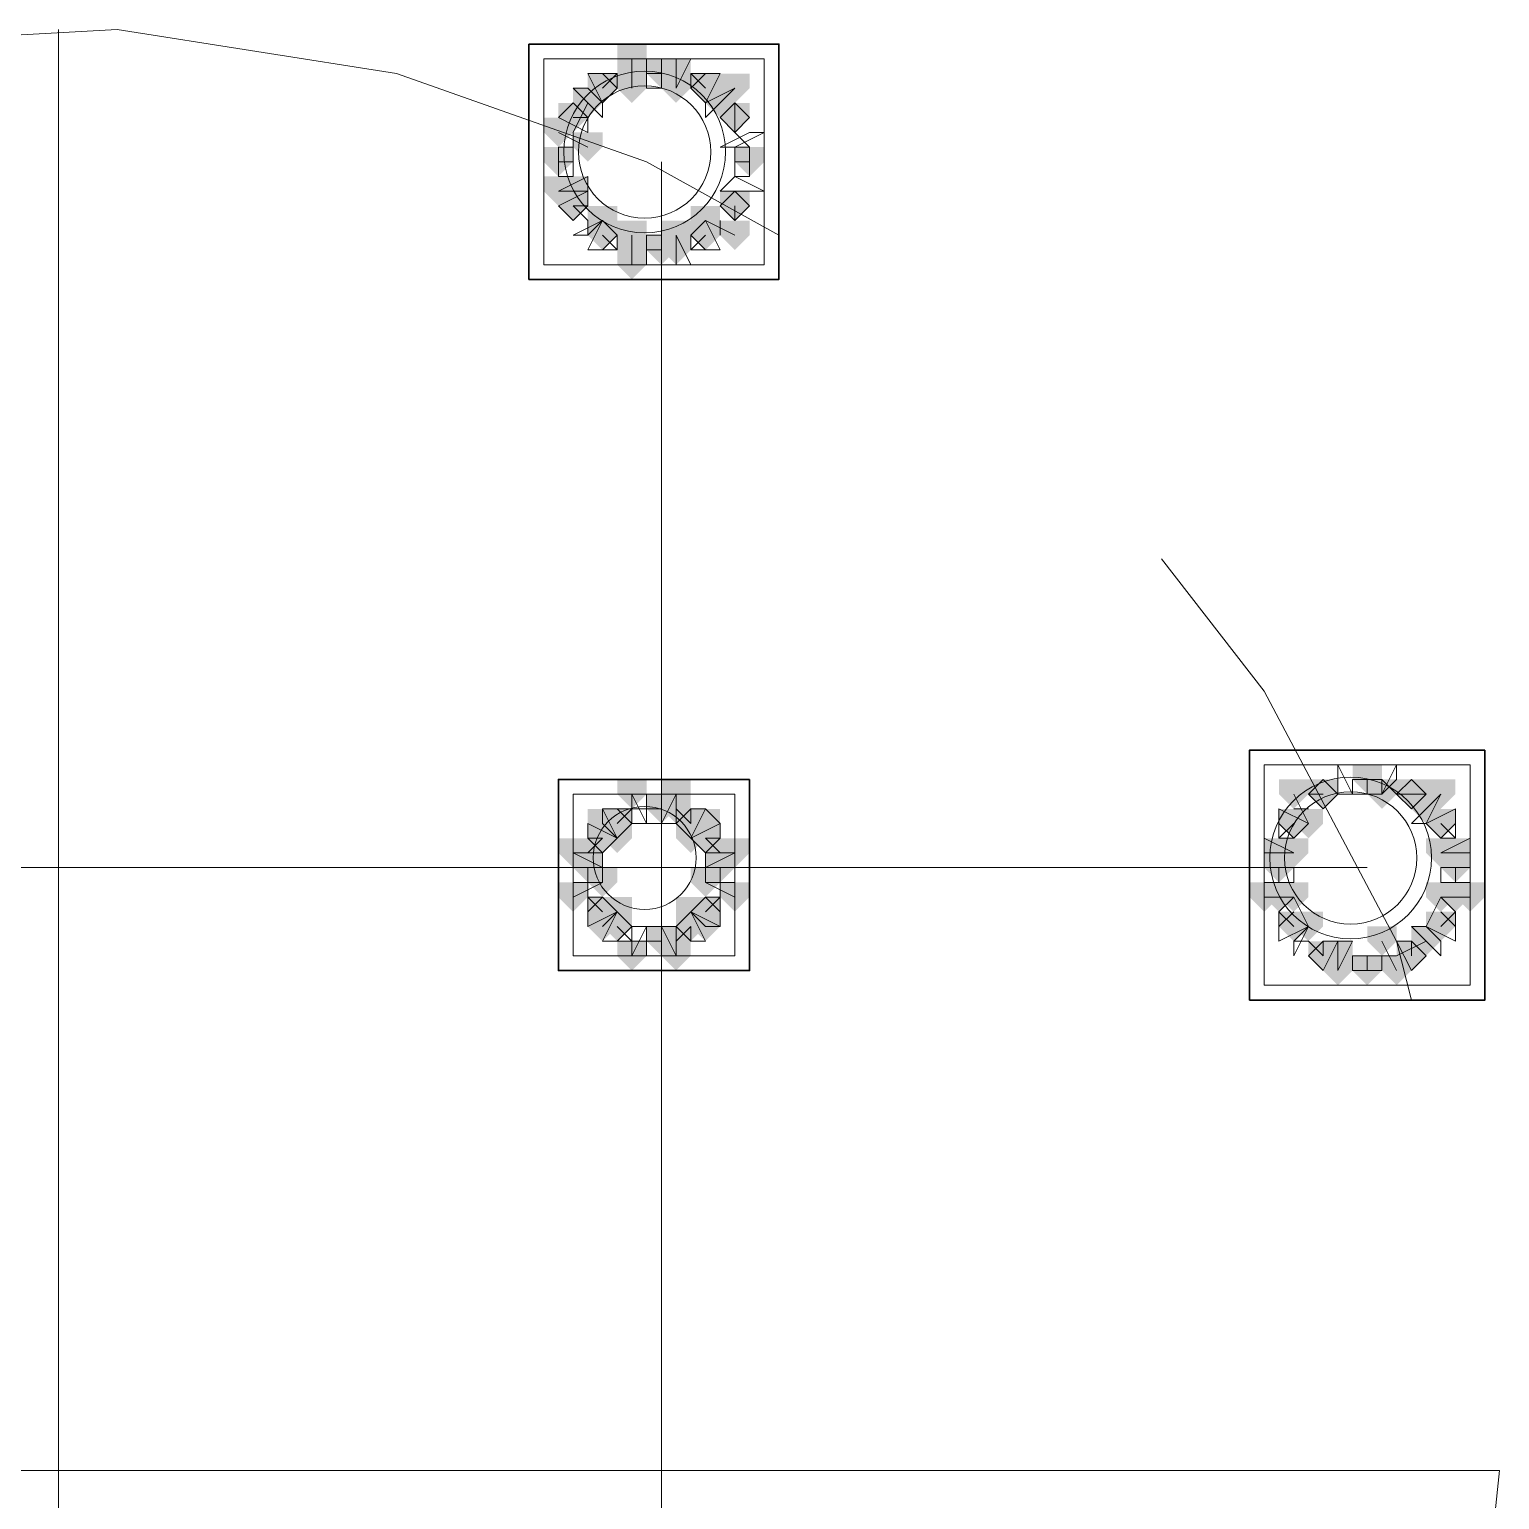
# Model space of a CAD drawing. Header units: millimetres. Extents: x 2315 to 4619, y 1334 to 1897.
# Drawn here: x 3667.93 to 3674.04, y 1554.59 to 1560.69 of the extents above; entities that cross this region are included whole.
import ezdxf

# ---------------------------------------------------------------- set-up
doc = ezdxf.new("R2010")
doc.units = ezdxf.units.MM
for name, color, linetype, true_color in [('PDF_10', 7, 'Continuous', 0x00b85c), ('PDF_AXIS', 7, 'Continuous', 0x00b85c), ('PDF_柱构件', 7, 'Continuous', 0x00b85c), ('PDF_转运站初步方案', 7, 'Continuous', 0x00b85c)]:
    doc.layers.add(name, color=color, linetype=linetype, true_color=true_color)
doc.layers.add('PDF_中心线层', color=1, linetype='Continuous')
doc.layers.add('PDF_粗实线层', color=7, linetype='Continuous')

msp = doc.modelspace()

# ---------------------------------------------------------------- hatches: boundary and pattern name
at = {"layer": 'PDF_10', "transparency": 33554559}
for points in [[(3670.5575, 1560.5703), (3670.4964, 1560.5703), (3670.4964, 1560.5093), (3670.5575, 1560.4482), (3670.6186, 1560.5093), (3670.6186, 1560.5703)], [(3670.5575, 1560.5703), (3670.4964, 1560.5703), (3670.4964, 1560.5093), (3670.5575, 1560.4482), (3670.6186, 1560.5093), (3670.6186, 1560.5703)], [(3670.5575, 1560.5703), (3670.4964, 1560.5703), (3670.4964, 1560.5093), (3670.5575, 1560.4482), (3670.6186, 1560.5093), (3670.6186, 1560.5703)], [(3670.3132, 1560.5093), (3670.2521, 1560.5093), (3670.2521, 1560.4482), (3670.3132, 1560.3871), (3670.3743, 1560.4482), (3670.3743, 1560.5093)], [(3670.3132, 1560.5093), (3670.2521, 1560.5093), (3670.2521, 1560.4482), (3670.3132, 1560.3871), (3670.3743, 1560.4482), (3670.3743, 1560.5093)], [(3670.7408, 1560.5093), (3670.6797, 1560.5093), (3670.6797, 1560.4482), (3670.7408, 1560.3871), (3670.8018, 1560.4482), (3670.8018, 1560.5093)], [(3670.7408, 1560.5093), (3670.6797, 1560.5093), (3670.6797, 1560.4482), (3670.7408, 1560.3871), (3670.8018, 1560.4482), (3670.8018, 1560.5093)], [(3670.191, 1560.3871), (3670.1299, 1560.3871), (3670.1299, 1560.326), (3670.191, 1560.2649), (3670.2521, 1560.326), (3670.2521, 1560.3871)], [(3670.191, 1560.3871), (3670.1299, 1560.3871), (3670.1299, 1560.326), (3670.191, 1560.2649), (3670.2521, 1560.326), (3670.2521, 1560.3871)], [(3670.8629, 1560.3871), (3670.8018, 1560.3871), (3670.8018, 1560.326), (3670.8629, 1560.2649), (3670.924, 1560.326), (3670.924, 1560.3871)], [(3670.8629, 1560.3871), (3670.8018, 1560.3871), (3670.8018, 1560.326), (3670.8629, 1560.2649), (3670.924, 1560.326), (3670.924, 1560.3871)], [(3670.8629, 1560.3871), (3670.8018, 1560.3871), (3670.8018, 1560.326), (3670.8629, 1560.2649), (3670.924, 1560.326), (3670.924, 1560.3871)], [(3670.1299, 1560.2039), (3670.0689, 1560.2039), (3670.0689, 1560.1428), (3670.1299, 1560.0817), (3670.191, 1560.1428), (3670.191, 1560.2039)], [(3670.1299, 1560.2039), (3670.0689, 1560.2039), (3670.0689, 1560.1428), (3670.1299, 1560.0817), (3670.191, 1560.1428), (3670.191, 1560.2039)], [(3670.924, 1560.2039), (3670.8629, 1560.2039), (3670.8629, 1560.1428), (3670.924, 1560.0817), (3670.9851, 1560.1428), (3670.9851, 1560.2039)], [(3670.924, 1560.2039), (3670.8629, 1560.2039), (3670.8629, 1560.1428), (3670.924, 1560.0817), (3670.9851, 1560.1428), (3670.9851, 1560.2039)], [(3670.191, 1560.0206), (3670.1299, 1560.0206), (3670.1299, 1559.9595), (3670.191, 1559.8985), (3670.2521, 1559.9595), (3670.2521, 1560.0206)], [(3670.191, 1560.0206), (3670.1299, 1560.0206), (3670.1299, 1559.9595), (3670.191, 1559.8985), (3670.2521, 1559.9595), (3670.2521, 1560.0206)], [(3670.8629, 1560.0206), (3670.8018, 1560.0206), (3670.8018, 1559.9595), (3670.8629, 1559.8985), (3670.924, 1559.9595), (3670.924, 1560.0206)], [(3670.8629, 1560.0206), (3670.8018, 1560.0206), (3670.8018, 1559.9595), (3670.8629, 1559.8985), (3670.924, 1559.9595), (3670.924, 1560.0206)], [(3670.8629, 1560.0206), (3670.8018, 1560.0206), (3670.8018, 1559.9595), (3670.8629, 1559.8985), (3670.924, 1559.9595), (3670.924, 1560.0206)], [(3670.3132, 1559.8985), (3670.2521, 1559.8985), (3670.2521, 1559.8374), (3670.3132, 1559.7763), (3670.3743, 1559.8374), (3670.3743, 1559.8985)], [(3670.3132, 1559.8985), (3670.2521, 1559.8985), (3670.2521, 1559.8374), (3670.3132, 1559.7763), (3670.3743, 1559.8374), (3670.3743, 1559.8985)], [(3670.7408, 1559.8985), (3670.6797, 1559.8985), (3670.6797, 1559.8374), (3670.7408, 1559.7763), (3670.8018, 1559.8374), (3670.8018, 1559.8985)], [(3670.7408, 1559.8985), (3670.6797, 1559.8985), (3670.6797, 1559.8374), (3670.7408, 1559.7763), (3670.8018, 1559.8374), (3670.8018, 1559.8985)], [(3670.5575, 1559.8374), (3670.4964, 1559.8374), (3670.4964, 1559.7763), (3670.5575, 1559.7152), (3670.6186, 1559.7763), (3670.6186, 1559.8374)], [(3670.5575, 1559.8374), (3670.4964, 1559.8374), (3670.4964, 1559.7763), (3670.5575, 1559.7152), (3670.6186, 1559.7763), (3670.6186, 1559.8374)], [(3673.4894, 1557.6385), (3673.4283, 1557.6385), (3673.4283, 1557.5774), (3673.4894, 1557.5163), (3673.5505, 1557.5774), (3673.5505, 1557.6385)], [(3673.4894, 1557.6385), (3673.4283, 1557.6385), (3673.4283, 1557.5774), (3673.4894, 1557.5163), (3673.5505, 1557.5774), (3673.5505, 1557.6385)], [(3673.3062, 1557.5774), (3673.2451, 1557.5774), (3673.2451, 1557.5163), (3673.3062, 1557.4552), (3673.3672, 1557.5163), (3673.3672, 1557.5774)], [(3673.3062, 1557.5774), (3673.2451, 1557.5774), (3673.2451, 1557.5163), (3673.3062, 1557.4552), (3673.3672, 1557.5163), (3673.3672, 1557.5774)], [(3673.3062, 1557.5774), (3673.2451, 1557.5774), (3673.2451, 1557.5163), (3673.3062, 1557.4552), (3673.3672, 1557.5163), (3673.3672, 1557.5774)], [(3673.6726, 1557.5774), (3673.6116, 1557.5774), (3673.6116, 1557.5163), (3673.6726, 1557.4552), (3673.7337, 1557.5163), (3673.7337, 1557.5774)], [(3673.6726, 1557.5774), (3673.6116, 1557.5774), (3673.6116, 1557.5163), (3673.6726, 1557.4552), (3673.7337, 1557.5163), (3673.7337, 1557.5774)], [(3673.6726, 1557.5774), (3673.6116, 1557.5774), (3673.6116, 1557.5163), (3673.6726, 1557.4552), (3673.7337, 1557.5163), (3673.7337, 1557.5774)], [(3670.5575, 1557.5163), (3670.4964, 1557.5163), (3670.4964, 1557.4552), (3670.5575, 1557.3941), (3670.6186, 1557.4552), (3670.6186, 1557.5163)], [(3670.5575, 1557.5163), (3670.4964, 1557.5163), (3670.4964, 1557.4552), (3670.5575, 1557.3941), (3670.6186, 1557.4552), (3670.6186, 1557.5163)], [(3670.5575, 1557.5163), (3670.4964, 1557.5163), (3670.4964, 1557.4552), (3670.5575, 1557.3941), (3670.6186, 1557.4552), (3670.6186, 1557.5163)], [(3670.3743, 1557.4552), (3670.3132, 1557.4552), (3670.3132, 1557.3941), (3670.3743, 1557.333), (3670.4353, 1557.3941), (3670.4353, 1557.4552)], [(3670.3743, 1557.4552), (3670.3132, 1557.4552), (3670.3132, 1557.3941), (3670.3743, 1557.333), (3670.4353, 1557.3941), (3670.4353, 1557.4552)], [(3670.6797, 1557.4552), (3670.6186, 1557.4552), (3670.6186, 1557.3941), (3670.6797, 1557.333), (3670.7408, 1557.3941), (3670.7408, 1557.4552)], [(3670.6797, 1557.4552), (3670.6186, 1557.4552), (3670.6186, 1557.3941), (3670.6797, 1557.333), (3670.7408, 1557.3941), (3670.7408, 1557.4552)], [(3673.184, 1557.4552), (3673.1229, 1557.4552), (3673.1229, 1557.3941), (3673.184, 1557.333), (3673.2451, 1557.3941), (3673.2451, 1557.4552)], [(3673.184, 1557.4552), (3673.1229, 1557.4552), (3673.1229, 1557.3941), (3673.184, 1557.333), (3673.2451, 1557.3941), (3673.2451, 1557.4552)], [(3673.7948, 1557.4552), (3673.7337, 1557.4552), (3673.7337, 1557.3941), (3673.7948, 1557.333), (3673.8559, 1557.3941), (3673.8559, 1557.4552)], [(3673.7948, 1557.4552), (3673.7337, 1557.4552), (3673.7337, 1557.3941), (3673.7948, 1557.333), (3673.8559, 1557.3941), (3673.8559, 1557.4552)], [(3670.3132, 1557.3941), (3670.2521, 1557.3941), (3670.2521, 1557.333), (3670.3132, 1557.272), (3670.3743, 1557.333), (3670.3743, 1557.3941)], [(3670.3132, 1557.3941), (3670.2521, 1557.3941), (3670.2521, 1557.333), (3670.3132, 1557.272), (3670.3743, 1557.333), (3670.3743, 1557.3941)], [(3670.7408, 1557.3941), (3670.6797, 1557.3941), (3670.6797, 1557.333), (3670.7408, 1557.272), (3670.8018, 1557.333), (3670.8018, 1557.3941)], [(3670.7408, 1557.3941), (3670.6797, 1557.3941), (3670.6797, 1557.333), (3670.7408, 1557.272), (3670.8018, 1557.333), (3670.8018, 1557.3941)], [(3670.2521, 1557.272), (3670.191, 1557.272), (3670.191, 1557.2109), (3670.2521, 1557.1498), (3670.3132, 1557.2109), (3670.3132, 1557.272)], [(3670.2521, 1557.272), (3670.191, 1557.272), (3670.191, 1557.2109), (3670.2521, 1557.1498), (3670.3132, 1557.2109), (3670.3132, 1557.272)], [(3670.2521, 1557.272), (3670.191, 1557.272), (3670.191, 1557.2109), (3670.2521, 1557.1498), (3670.3132, 1557.2109), (3670.3132, 1557.272)], [(3670.8018, 1557.272), (3670.7408, 1557.272), (3670.7408, 1557.2109), (3670.8018, 1557.1498), (3670.8629, 1557.2109), (3670.8629, 1557.272)], [(3670.8018, 1557.272), (3670.7408, 1557.272), (3670.7408, 1557.2109), (3670.8018, 1557.1498), (3670.8629, 1557.2109), (3670.8629, 1557.272)], [(3670.8018, 1557.272), (3670.7408, 1557.272), (3670.7408, 1557.2109), (3670.8018, 1557.1498), (3670.8629, 1557.2109), (3670.8629, 1557.272)], [(3673.1229, 1557.272), (3673.0618, 1557.272), (3673.0618, 1557.2109), (3673.1229, 1557.1498), (3673.184, 1557.2109), (3673.184, 1557.272)], [(3673.1229, 1557.272), (3673.0618, 1557.272), (3673.0618, 1557.2109), (3673.1229, 1557.1498), (3673.184, 1557.2109), (3673.184, 1557.272)], [(3673.8559, 1557.272), (3673.7948, 1557.272), (3673.7948, 1557.2109), (3673.8559, 1557.1498), (3673.917, 1557.2109), (3673.917, 1557.272)], [(3673.8559, 1557.272), (3673.7948, 1557.272), (3673.7948, 1557.2109), (3673.8559, 1557.1498), (3673.917, 1557.2109), (3673.917, 1557.272)], [(3673.8559, 1557.272), (3673.7948, 1557.272), (3673.7948, 1557.2109), (3673.8559, 1557.1498), (3673.917, 1557.2109), (3673.917, 1557.272)], [(3670.3132, 1557.0887), (3670.2521, 1557.0887), (3670.2521, 1557.0276), (3670.3132, 1556.9666), (3670.3743, 1557.0276), (3670.3743, 1557.0887)], [(3670.3132, 1557.0887), (3670.2521, 1557.0887), (3670.2521, 1557.0276), (3670.3132, 1556.9666), (3670.3743, 1557.0276), (3670.3743, 1557.0887)], [(3670.7408, 1557.0887), (3670.6797, 1557.0887), (3670.6797, 1557.0276), (3670.7408, 1556.9666), (3670.8018, 1557.0276), (3670.8018, 1557.0887)], [(3670.7408, 1557.0887), (3670.6797, 1557.0887), (3670.6797, 1557.0276), (3670.7408, 1556.9666), (3670.8018, 1557.0276), (3670.8018, 1557.0887)], [(3670.3743, 1557.0276), (3670.3132, 1557.0276), (3670.3132, 1556.9666), (3670.3743, 1556.9055), (3670.4353, 1556.9666), (3670.4353, 1557.0276)], [(3670.3743, 1557.0276), (3670.3132, 1557.0276), (3670.3132, 1556.9666), (3670.3743, 1556.9055), (3670.4353, 1556.9666), (3670.4353, 1557.0276)], [(3670.6797, 1557.0276), (3670.6186, 1557.0276), (3670.6186, 1556.9666), (3670.6797, 1556.9055), (3670.7408, 1556.9666), (3670.7408, 1557.0276)], [(3670.6797, 1557.0276), (3670.6186, 1557.0276), (3670.6186, 1556.9666), (3670.6797, 1556.9055), (3670.7408, 1556.9666), (3670.7408, 1557.0276)], [(3673.184, 1557.0276), (3673.1229, 1557.0276), (3673.1229, 1556.9666), (3673.184, 1556.9055), (3673.2451, 1556.9666), (3673.2451, 1557.0276)], [(3673.184, 1557.0276), (3673.1229, 1557.0276), (3673.1229, 1556.9666), (3673.184, 1556.9055), (3673.2451, 1556.9666), (3673.2451, 1557.0276)], [(3673.7948, 1557.0276), (3673.7337, 1557.0276), (3673.7337, 1556.9666), (3673.7948, 1556.9055), (3673.8559, 1556.9666), (3673.8559, 1557.0276)], [(3673.7948, 1557.0276), (3673.7337, 1557.0276), (3673.7337, 1556.9666), (3673.7948, 1556.9055), (3673.8559, 1556.9666), (3673.8559, 1557.0276)], [(3670.5575, 1556.9666), (3670.4964, 1556.9666), (3670.4964, 1556.9055), (3670.5575, 1556.8444), (3670.6186, 1556.9055), (3670.6186, 1556.9666)], [(3670.5575, 1556.9666), (3670.4964, 1556.9666), (3670.4964, 1556.9055), (3670.5575, 1556.8444), (3670.6186, 1556.9055), (3670.6186, 1556.9666)], [(3670.5575, 1556.9666), (3670.4964, 1556.9666), (3670.4964, 1556.9055), (3670.5575, 1556.8444), (3670.6186, 1556.9055), (3670.6186, 1556.9666)], [(3673.3062, 1556.9055), (3673.2451, 1556.9055), (3673.2451, 1556.8444), (3673.3062, 1556.7833), (3673.3672, 1556.8444), (3673.3672, 1556.9055)], [(3673.3062, 1556.9055), (3673.2451, 1556.9055), (3673.2451, 1556.8444), (3673.3062, 1556.7833), (3673.3672, 1556.8444), (3673.3672, 1556.9055)], [(3673.6726, 1556.9055), (3673.6116, 1556.9055), (3673.6116, 1556.8444), (3673.6726, 1556.7833), (3673.7337, 1556.8444), (3673.7337, 1556.9055)], [(3673.6726, 1556.9055), (3673.6116, 1556.9055), (3673.6116, 1556.8444), (3673.6726, 1556.7833), (3673.7337, 1556.8444), (3673.7337, 1556.9055)], [(3673.4894, 1556.8444), (3673.4283, 1556.8444), (3673.4283, 1556.7833), (3673.4894, 1556.7222), (3673.5505, 1556.7833), (3673.5505, 1556.8444)], [(3673.4894, 1556.8444), (3673.4283, 1556.8444), (3673.4283, 1556.7833), (3673.4894, 1556.7222), (3673.5505, 1556.7833), (3673.5505, 1556.8444)]]:
    msp.add_hatch(color=256, dxfattribs=at).paths.add_polyline_path(points)
at = {"layer": 'PDF_柱构件', "transparency": 33554559}
for points in [[(3670.4353, 1560.6314), (3670.3743, 1560.6314), (3670.3743, 1560.5703), (3670.4353, 1560.5093), (3670.4964, 1560.5703), (3670.4964, 1560.6314)], [(3670.4353, 1560.5703), (3670.3743, 1560.5703), (3670.3743, 1560.5093), (3670.4353, 1560.4482), (3670.4964, 1560.5093), (3670.4964, 1560.5703)], [(3670.6186, 1560.5703), (3670.5575, 1560.5703), (3670.5575, 1560.5093), (3670.6186, 1560.4482), (3670.6797, 1560.5093), (3670.6797, 1560.5703)], [(3670.4353, 1560.5093), (3670.3743, 1560.5093), (3670.3743, 1560.4482), (3670.4353, 1560.3871), (3670.4964, 1560.4482), (3670.4964, 1560.5093)], [(3670.6186, 1560.5093), (3670.5575, 1560.5093), (3670.5575, 1560.4482), (3670.6186, 1560.3871), (3670.6797, 1560.4482), (3670.6797, 1560.5093)], [(3670.8629, 1560.5093), (3670.8018, 1560.5093), (3670.8018, 1560.4482), (3670.8629, 1560.3871), (3670.924, 1560.4482), (3670.924, 1560.5093)], [(3670.2521, 1560.4482), (3670.191, 1560.4482), (3670.191, 1560.3871), (3670.2521, 1560.326), (3670.3132, 1560.3871), (3670.3132, 1560.4482)], [(3670.8018, 1560.4482), (3670.7408, 1560.4482), (3670.7408, 1560.3871), (3670.8018, 1560.326), (3670.8629, 1560.3871), (3670.8629, 1560.4482)], [(3670.1299, 1560.326), (3670.0689, 1560.326), (3670.0689, 1560.2649), (3670.1299, 1560.2039), (3670.191, 1560.2649), (3670.191, 1560.326)], [(3670.2521, 1560.2649), (3670.191, 1560.2649), (3670.191, 1560.2039), (3670.2521, 1560.1428), (3670.3132, 1560.2039), (3670.3132, 1560.2649)], [(3670.1299, 1560.0817), (3670.0689, 1560.0817), (3670.0689, 1560.0206), (3670.1299, 1559.9595), (3670.191, 1560.0206), (3670.191, 1560.0817)], [(3670.191, 1560.0817), (3670.1299, 1560.0817), (3670.1299, 1560.0206), (3670.191, 1559.9595), (3670.2521, 1560.0206), (3670.2521, 1560.0817)], [(3670.3132, 1559.9595), (3670.2521, 1559.9595), (3670.2521, 1559.8985), (3670.3132, 1559.8374), (3670.3743, 1559.8985), (3670.3743, 1559.9595)], [(3670.7408, 1559.9595), (3670.6797, 1559.9595), (3670.6797, 1559.8985), (3670.7408, 1559.8374), (3670.8018, 1559.8985), (3670.8018, 1559.9595)], [(3670.4353, 1559.8985), (3670.3743, 1559.8985), (3670.3743, 1559.8374), (3670.4353, 1559.7763), (3670.4964, 1559.8374), (3670.4964, 1559.8985)], [(3670.6186, 1559.8985), (3670.5575, 1559.8985), (3670.5575, 1559.8374), (3670.6186, 1559.7763), (3670.6797, 1559.8374), (3670.6797, 1559.8985)], [(3670.8629, 1559.8985), (3670.8018, 1559.8985), (3670.8018, 1559.8374), (3670.8629, 1559.7763), (3670.924, 1559.8374), (3670.924, 1559.8985)], [(3670.4353, 1559.8374), (3670.3743, 1559.8374), (3670.3743, 1559.7763), (3670.4353, 1559.7152), (3670.4964, 1559.7763), (3670.4964, 1559.8374)], [(3670.6186, 1559.8374), (3670.5575, 1559.8374), (3670.5575, 1559.7763), (3670.6186, 1559.7152), (3670.6797, 1559.7763), (3670.6797, 1559.8374)], [(3670.4353, 1559.7763), (3670.3743, 1559.7763), (3670.3743, 1559.7152), (3670.4353, 1559.6541), (3670.4964, 1559.7152), (3670.4964, 1559.7763)], [(3670.4353, 1557.5774), (3670.3743, 1557.5774), (3670.3743, 1557.5163), (3670.4353, 1557.4552), (3670.4964, 1557.5163), (3670.4964, 1557.5774)], [(3670.6186, 1557.5774), (3670.5575, 1557.5774), (3670.5575, 1557.5163), (3670.6186, 1557.4552), (3670.6797, 1557.5163), (3670.6797, 1557.5774)], [(3673.184, 1557.5774), (3673.1229, 1557.5774), (3673.1229, 1557.5163), (3673.184, 1557.4552), (3673.2451, 1557.5163), (3673.2451, 1557.5774)], [(3673.5505, 1557.5774), (3673.4894, 1557.5774), (3673.4894, 1557.5163), (3673.5505, 1557.4552), (3673.6116, 1557.5163), (3673.6116, 1557.5774)], [(3673.7948, 1557.5774), (3673.7337, 1557.5774), (3673.7337, 1557.5163), (3673.7948, 1557.4552), (3673.8559, 1557.5163), (3673.8559, 1557.5774)], [(3670.6186, 1557.5163), (3670.5575, 1557.5163), (3670.5575, 1557.4552), (3670.6186, 1557.3941), (3670.6797, 1557.4552), (3670.6797, 1557.5163)], [(3673.7337, 1557.5163), (3673.6726, 1557.5163), (3673.6726, 1557.4552), (3673.7337, 1557.3941), (3673.7948, 1557.4552), (3673.7948, 1557.5163)], [(3670.3132, 1557.4552), (3670.2521, 1557.4552), (3670.2521, 1557.3941), (3670.3132, 1557.333), (3670.3743, 1557.3941), (3670.3743, 1557.4552)], [(3670.7408, 1557.4552), (3670.6797, 1557.4552), (3670.6797, 1557.3941), (3670.7408, 1557.333), (3670.8018, 1557.3941), (3670.8018, 1557.4552)], [(3673.2451, 1557.4552), (3673.184, 1557.4552), (3673.184, 1557.3941), (3673.2451, 1557.333), (3673.3062, 1557.3941), (3673.3062, 1557.4552)], [(3670.3743, 1557.3941), (3670.3132, 1557.3941), (3670.3132, 1557.333), (3670.3743, 1557.272), (3670.4353, 1557.333), (3670.4353, 1557.3941)], [(3670.6797, 1557.3941), (3670.6186, 1557.3941), (3670.6186, 1557.333), (3670.6797, 1557.272), (3670.7408, 1557.333), (3670.7408, 1557.3941)], [(3670.191, 1557.333), (3670.1299, 1557.333), (3670.1299, 1557.272), (3670.191, 1557.2109), (3670.2521, 1557.272), (3670.2521, 1557.333)], [(3670.2521, 1557.333), (3670.191, 1557.333), (3670.191, 1557.272), (3670.2521, 1557.2109), (3670.3132, 1557.272), (3670.3132, 1557.333)], [(3670.8018, 1557.333), (3670.7408, 1557.333), (3670.7408, 1557.272), (3670.8018, 1557.2109), (3670.8629, 1557.272), (3670.8629, 1557.333)], [(3670.8629, 1557.333), (3670.8018, 1557.333), (3670.8018, 1557.272), (3670.8629, 1557.2109), (3670.924, 1557.272), (3670.924, 1557.333)], [(3673.1229, 1557.333), (3673.0618, 1557.333), (3673.0618, 1557.272), (3673.1229, 1557.2109), (3673.184, 1557.272), (3673.184, 1557.333)], [(3673.184, 1557.333), (3673.1229, 1557.333), (3673.1229, 1557.272), (3673.184, 1557.2109), (3673.2451, 1557.272), (3673.2451, 1557.333)], [(3673.7948, 1557.333), (3673.7337, 1557.333), (3673.7337, 1557.272), (3673.7948, 1557.2109), (3673.8559, 1557.272), (3673.8559, 1557.333)], [(3673.8559, 1557.333), (3673.7948, 1557.333), (3673.7948, 1557.272), (3673.8559, 1557.2109), (3673.917, 1557.272), (3673.917, 1557.333)], [(3670.3132, 1557.2109), (3670.2521, 1557.2109), (3670.2521, 1557.1498), (3670.3132, 1557.0887), (3670.3743, 1557.1498), (3670.3743, 1557.2109)], [(3670.7408, 1557.2109), (3670.6797, 1557.2109), (3670.6797, 1557.1498), (3670.7408, 1557.0887), (3670.8018, 1557.1498), (3670.8018, 1557.2109)], [(3670.191, 1557.1498), (3670.1299, 1557.1498), (3670.1299, 1557.0887), (3670.191, 1557.0276), (3670.2521, 1557.0887), (3670.2521, 1557.1498)], [(3670.8629, 1557.1498), (3670.8018, 1557.1498), (3670.8018, 1557.0887), (3670.8629, 1557.0276), (3670.924, 1557.0887), (3670.924, 1557.1498)], [(3673.0618, 1557.1498), (3673.0008, 1557.1498), (3673.0008, 1557.0887), (3673.0618, 1557.0276), (3673.1229, 1557.0887), (3673.1229, 1557.1498)], [(3673.1229, 1557.1498), (3673.0618, 1557.1498), (3673.0618, 1557.0887), (3673.1229, 1557.0276), (3673.184, 1557.0887), (3673.184, 1557.1498)], [(3673.184, 1557.1498), (3673.1229, 1557.1498), (3673.1229, 1557.0887), (3673.184, 1557.0276), (3673.2451, 1557.0887), (3673.2451, 1557.1498)], [(3673.7948, 1557.1498), (3673.7337, 1557.1498), (3673.7337, 1557.0887), (3673.7948, 1557.0276), (3673.8559, 1557.0887), (3673.8559, 1557.1498)], [(3673.8559, 1557.1498), (3673.7948, 1557.1498), (3673.7948, 1557.0887), (3673.8559, 1557.0276), (3673.917, 1557.0887), (3673.917, 1557.1498)], [(3673.917, 1557.1498), (3673.8559, 1557.1498), (3673.8559, 1557.0887), (3673.917, 1557.0276), (3673.978, 1557.0887), (3673.978, 1557.1498)], [(3670.3743, 1557.0887), (3670.3132, 1557.0887), (3670.3132, 1557.0276), (3670.3743, 1556.9666), (3670.4353, 1557.0276), (3670.4353, 1557.0887)], [(3670.6797, 1557.0887), (3670.6186, 1557.0887), (3670.6186, 1557.0276), (3670.6797, 1556.9666), (3670.7408, 1557.0276), (3670.7408, 1557.0887)], [(3670.3132, 1557.0276), (3670.2521, 1557.0276), (3670.2521, 1556.9666), (3670.3132, 1556.9055), (3670.3743, 1556.9666), (3670.3743, 1557.0276)], [(3670.3132, 1557.0276), (3670.2521, 1557.0276), (3670.2521, 1556.9666), (3670.3132, 1556.9055), (3670.3743, 1556.9666), (3670.3743, 1557.0276)], [(3670.7408, 1557.0276), (3670.6797, 1557.0276), (3670.6797, 1556.9666), (3670.7408, 1556.9055), (3670.8018, 1556.9666), (3670.8018, 1557.0276)], [(3673.2451, 1557.0276), (3673.184, 1557.0276), (3673.184, 1556.9666), (3673.2451, 1556.9055), (3673.3062, 1556.9666), (3673.3062, 1557.0276)], [(3670.6186, 1556.9666), (3670.5575, 1556.9666), (3670.5575, 1556.9055), (3670.6186, 1556.8444), (3670.6797, 1556.9055), (3670.6797, 1556.9666)], [(3673.5505, 1556.9666), (3673.4894, 1556.9666), (3673.4894, 1556.9055), (3673.5505, 1556.8444), (3673.6116, 1556.9055), (3673.6116, 1556.9666)], [(3673.7337, 1556.9666), (3673.6726, 1556.9666), (3673.6726, 1556.9055), (3673.7337, 1556.8444), (3673.7948, 1556.9055), (3673.7948, 1556.9666)], [(3670.4353, 1556.9055), (3670.3743, 1556.9055), (3670.3743, 1556.8444), (3670.4353, 1556.7833), (3670.4964, 1556.8444), (3670.4964, 1556.9055)], [(3670.6186, 1556.9055), (3670.5575, 1556.9055), (3670.5575, 1556.8444), (3670.6186, 1556.7833), (3670.6797, 1556.8444), (3670.6797, 1556.9055)], [(3673.3672, 1556.9055), (3673.3062, 1556.9055), (3673.3062, 1556.8444), (3673.3672, 1556.7833), (3673.4283, 1556.8444), (3673.4283, 1556.9055)], [(3673.3672, 1556.8444), (3673.3062, 1556.8444), (3673.3062, 1556.7833), (3673.3672, 1556.7222), (3673.4283, 1556.7833), (3673.4283, 1556.8444)], [(3673.6116, 1556.8444), (3673.5505, 1556.8444), (3673.5505, 1556.7833), (3673.6116, 1556.7222), (3673.6726, 1556.7833), (3673.6726, 1556.8444)]]:
    msp.add_hatch(color=256, dxfattribs=at).paths.add_polyline_path(points)
at = {"layer": 'PDF_转运站初步方案', "transparency": 33554559}
for points in [[(3670.5575, 1560.5703), (3670.4964, 1560.5703), (3670.4964, 1560.5093), (3670.5575, 1560.4482), (3670.6186, 1560.5093), (3670.6186, 1560.5703)], [(3670.5575, 1560.5703), (3670.4964, 1560.5703), (3670.4964, 1560.5093), (3670.5575, 1560.4482), (3670.6186, 1560.5093), (3670.6186, 1560.5703)], [(3670.3132, 1560.5093), (3670.2521, 1560.5093), (3670.2521, 1560.4482), (3670.3132, 1560.3871), (3670.3743, 1560.4482), (3670.3743, 1560.5093)], [(3670.3132, 1560.5093), (3670.2521, 1560.5093), (3670.2521, 1560.4482), (3670.3132, 1560.3871), (3670.3743, 1560.4482), (3670.3743, 1560.5093)], [(3670.7408, 1560.5093), (3670.6797, 1560.5093), (3670.6797, 1560.4482), (3670.7408, 1560.3871), (3670.8018, 1560.4482), (3670.8018, 1560.5093)], [(3670.7408, 1560.5093), (3670.6797, 1560.5093), (3670.6797, 1560.4482), (3670.7408, 1560.3871), (3670.8018, 1560.4482), (3670.8018, 1560.5093)], [(3670.191, 1560.3871), (3670.1299, 1560.3871), (3670.1299, 1560.326), (3670.191, 1560.2649), (3670.2521, 1560.326), (3670.2521, 1560.3871)], [(3670.191, 1560.3871), (3670.1299, 1560.3871), (3670.1299, 1560.326), (3670.191, 1560.2649), (3670.2521, 1560.326), (3670.2521, 1560.3871)], [(3670.8629, 1560.3871), (3670.8018, 1560.3871), (3670.8018, 1560.326), (3670.8629, 1560.2649), (3670.924, 1560.326), (3670.924, 1560.3871)], [(3670.8629, 1560.3871), (3670.8018, 1560.3871), (3670.8018, 1560.326), (3670.8629, 1560.2649), (3670.924, 1560.326), (3670.924, 1560.3871)], [(3670.1299, 1560.2039), (3670.0689, 1560.2039), (3670.0689, 1560.1428), (3670.1299, 1560.0817), (3670.191, 1560.1428), (3670.191, 1560.2039)], [(3670.1299, 1560.2039), (3670.0689, 1560.2039), (3670.0689, 1560.1428), (3670.1299, 1560.0817), (3670.191, 1560.1428), (3670.191, 1560.2039)], [(3670.924, 1560.2039), (3670.8629, 1560.2039), (3670.8629, 1560.1428), (3670.924, 1560.0817), (3670.9851, 1560.1428), (3670.9851, 1560.2039)], [(3670.924, 1560.2039), (3670.8629, 1560.2039), (3670.8629, 1560.1428), (3670.924, 1560.0817), (3670.9851, 1560.1428), (3670.9851, 1560.2039)], [(3670.191, 1560.0206), (3670.1299, 1560.0206), (3670.1299, 1559.9595), (3670.191, 1559.8985), (3670.2521, 1559.9595), (3670.2521, 1560.0206)], [(3670.191, 1560.0206), (3670.1299, 1560.0206), (3670.1299, 1559.9595), (3670.191, 1559.8985), (3670.2521, 1559.9595), (3670.2521, 1560.0206)], [(3670.8629, 1560.0206), (3670.8018, 1560.0206), (3670.8018, 1559.9595), (3670.8629, 1559.8985), (3670.924, 1559.9595), (3670.924, 1560.0206)], [(3670.8629, 1560.0206), (3670.8018, 1560.0206), (3670.8018, 1559.9595), (3670.8629, 1559.8985), (3670.924, 1559.9595), (3670.924, 1560.0206)], [(3670.3132, 1559.8985), (3670.2521, 1559.8985), (3670.2521, 1559.8374), (3670.3132, 1559.7763), (3670.3743, 1559.8374), (3670.3743, 1559.8985)], [(3670.3132, 1559.8985), (3670.2521, 1559.8985), (3670.2521, 1559.8374), (3670.3132, 1559.7763), (3670.3743, 1559.8374), (3670.3743, 1559.8985)], [(3670.7408, 1559.8985), (3670.6797, 1559.8985), (3670.6797, 1559.8374), (3670.7408, 1559.7763), (3670.8018, 1559.8374), (3670.8018, 1559.8985)], [(3670.7408, 1559.8985), (3670.6797, 1559.8985), (3670.6797, 1559.8374), (3670.7408, 1559.7763), (3670.8018, 1559.8374), (3670.8018, 1559.8985)], [(3670.5575, 1559.8374), (3670.4964, 1559.8374), (3670.4964, 1559.7763), (3670.5575, 1559.7152), (3670.6186, 1559.7763), (3670.6186, 1559.8374)], [(3670.5575, 1559.8374), (3670.4964, 1559.8374), (3670.4964, 1559.7763), (3670.5575, 1559.7152), (3670.6186, 1559.7763), (3670.6186, 1559.8374)], [(3673.4894, 1557.6385), (3673.4283, 1557.6385), (3673.4283, 1557.5774), (3673.4894, 1557.5163), (3673.5505, 1557.5774), (3673.5505, 1557.6385)], [(3673.4894, 1557.6385), (3673.4283, 1557.6385), (3673.4283, 1557.5774), (3673.4894, 1557.5163), (3673.5505, 1557.5774), (3673.5505, 1557.6385)], [(3673.3062, 1557.5774), (3673.2451, 1557.5774), (3673.2451, 1557.5163), (3673.3062, 1557.4552), (3673.3672, 1557.5163), (3673.3672, 1557.5774)], [(3673.3062, 1557.5774), (3673.2451, 1557.5774), (3673.2451, 1557.5163), (3673.3062, 1557.4552), (3673.3672, 1557.5163), (3673.3672, 1557.5774)], [(3673.6726, 1557.5774), (3673.6116, 1557.5774), (3673.6116, 1557.5163), (3673.6726, 1557.4552), (3673.7337, 1557.5163), (3673.7337, 1557.5774)], [(3673.6726, 1557.5774), (3673.6116, 1557.5774), (3673.6116, 1557.5163), (3673.6726, 1557.4552), (3673.7337, 1557.5163), (3673.7337, 1557.5774)], [(3670.5575, 1557.5163), (3670.4964, 1557.5163), (3670.4964, 1557.4552), (3670.5575, 1557.3941), (3670.6186, 1557.4552), (3670.6186, 1557.5163)], [(3670.5575, 1557.5163), (3670.4964, 1557.5163), (3670.4964, 1557.4552), (3670.5575, 1557.3941), (3670.6186, 1557.4552), (3670.6186, 1557.5163)], [(3670.3743, 1557.4552), (3670.3132, 1557.4552), (3670.3132, 1557.3941), (3670.3743, 1557.333), (3670.4353, 1557.3941), (3670.4353, 1557.4552)], [(3670.3743, 1557.4552), (3670.3132, 1557.4552), (3670.3132, 1557.3941), (3670.3743, 1557.333), (3670.4353, 1557.3941), (3670.4353, 1557.4552)], [(3670.6797, 1557.4552), (3670.6186, 1557.4552), (3670.6186, 1557.3941), (3670.6797, 1557.333), (3670.7408, 1557.3941), (3670.7408, 1557.4552)], [(3670.6797, 1557.4552), (3670.6186, 1557.4552), (3670.6186, 1557.3941), (3670.6797, 1557.333), (3670.7408, 1557.3941), (3670.7408, 1557.4552)], [(3673.184, 1557.4552), (3673.1229, 1557.4552), (3673.1229, 1557.3941), (3673.184, 1557.333), (3673.2451, 1557.3941), (3673.2451, 1557.4552)], [(3673.184, 1557.4552), (3673.1229, 1557.4552), (3673.1229, 1557.3941), (3673.184, 1557.333), (3673.2451, 1557.3941), (3673.2451, 1557.4552)], [(3673.7948, 1557.4552), (3673.7337, 1557.4552), (3673.7337, 1557.3941), (3673.7948, 1557.333), (3673.8559, 1557.3941), (3673.8559, 1557.4552)], [(3673.7948, 1557.4552), (3673.7337, 1557.4552), (3673.7337, 1557.3941), (3673.7948, 1557.333), (3673.8559, 1557.3941), (3673.8559, 1557.4552)], [(3670.3132, 1557.3941), (3670.2521, 1557.3941), (3670.2521, 1557.333), (3670.3132, 1557.272), (3670.3743, 1557.333), (3670.3743, 1557.3941)], [(3670.3132, 1557.3941), (3670.2521, 1557.3941), (3670.2521, 1557.333), (3670.3132, 1557.272), (3670.3743, 1557.333), (3670.3743, 1557.3941)], [(3670.7408, 1557.3941), (3670.6797, 1557.3941), (3670.6797, 1557.333), (3670.7408, 1557.272), (3670.8018, 1557.333), (3670.8018, 1557.3941)], [(3670.7408, 1557.3941), (3670.6797, 1557.3941), (3670.6797, 1557.333), (3670.7408, 1557.272), (3670.8018, 1557.333), (3670.8018, 1557.3941)], [(3670.2521, 1557.272), (3670.191, 1557.272), (3670.191, 1557.2109), (3670.2521, 1557.1498), (3670.3132, 1557.2109), (3670.3132, 1557.272)], [(3670.2521, 1557.272), (3670.191, 1557.272), (3670.191, 1557.2109), (3670.2521, 1557.1498), (3670.3132, 1557.2109), (3670.3132, 1557.272)], [(3670.8018, 1557.272), (3670.7408, 1557.272), (3670.7408, 1557.2109), (3670.8018, 1557.1498), (3670.8629, 1557.2109), (3670.8629, 1557.272)], [(3670.8018, 1557.272), (3670.7408, 1557.272), (3670.7408, 1557.2109), (3670.8018, 1557.1498), (3670.8629, 1557.2109), (3670.8629, 1557.272)], [(3673.1229, 1557.272), (3673.0618, 1557.272), (3673.0618, 1557.2109), (3673.1229, 1557.1498), (3673.184, 1557.2109), (3673.184, 1557.272)], [(3673.1229, 1557.272), (3673.0618, 1557.272), (3673.0618, 1557.2109), (3673.1229, 1557.1498), (3673.184, 1557.2109), (3673.184, 1557.272)], [(3673.8559, 1557.272), (3673.7948, 1557.272), (3673.7948, 1557.2109), (3673.8559, 1557.1498), (3673.917, 1557.2109), (3673.917, 1557.272)], [(3673.8559, 1557.272), (3673.7948, 1557.272), (3673.7948, 1557.2109), (3673.8559, 1557.1498), (3673.917, 1557.2109), (3673.917, 1557.272)], [(3670.3132, 1557.0887), (3670.2521, 1557.0887), (3670.2521, 1557.0276), (3670.3132, 1556.9666), (3670.3743, 1557.0276), (3670.3743, 1557.0887)], [(3670.3132, 1557.0887), (3670.2521, 1557.0887), (3670.2521, 1557.0276), (3670.3132, 1556.9666), (3670.3743, 1557.0276), (3670.3743, 1557.0887)], [(3670.7408, 1557.0887), (3670.6797, 1557.0887), (3670.6797, 1557.0276), (3670.7408, 1556.9666), (3670.8018, 1557.0276), (3670.8018, 1557.0887)], [(3670.7408, 1557.0887), (3670.6797, 1557.0887), (3670.6797, 1557.0276), (3670.7408, 1556.9666), (3670.8018, 1557.0276), (3670.8018, 1557.0887)], [(3670.3743, 1557.0276), (3670.3132, 1557.0276), (3670.3132, 1556.9666), (3670.3743, 1556.9055), (3670.4353, 1556.9666), (3670.4353, 1557.0276)], [(3670.3743, 1557.0276), (3670.3132, 1557.0276), (3670.3132, 1556.9666), (3670.3743, 1556.9055), (3670.4353, 1556.9666), (3670.4353, 1557.0276)], [(3670.6797, 1557.0276), (3670.6186, 1557.0276), (3670.6186, 1556.9666), (3670.6797, 1556.9055), (3670.7408, 1556.9666), (3670.7408, 1557.0276)], [(3670.6797, 1557.0276), (3670.6186, 1557.0276), (3670.6186, 1556.9666), (3670.6797, 1556.9055), (3670.7408, 1556.9666), (3670.7408, 1557.0276)], [(3673.184, 1557.0276), (3673.1229, 1557.0276), (3673.1229, 1556.9666), (3673.184, 1556.9055), (3673.2451, 1556.9666), (3673.2451, 1557.0276)], [(3673.184, 1557.0276), (3673.1229, 1557.0276), (3673.1229, 1556.9666), (3673.184, 1556.9055), (3673.2451, 1556.9666), (3673.2451, 1557.0276)], [(3673.7948, 1557.0276), (3673.7337, 1557.0276), (3673.7337, 1556.9666), (3673.7948, 1556.9055), (3673.8559, 1556.9666), (3673.8559, 1557.0276)], [(3673.7948, 1557.0276), (3673.7337, 1557.0276), (3673.7337, 1556.9666), (3673.7948, 1556.9055), (3673.8559, 1556.9666), (3673.8559, 1557.0276)], [(3670.5575, 1556.9666), (3670.4964, 1556.9666), (3670.4964, 1556.9055), (3670.5575, 1556.8444), (3670.6186, 1556.9055), (3670.6186, 1556.9666)], [(3670.5575, 1556.9666), (3670.4964, 1556.9666), (3670.4964, 1556.9055), (3670.5575, 1556.8444), (3670.6186, 1556.9055), (3670.6186, 1556.9666)], [(3673.3062, 1556.9055), (3673.2451, 1556.9055), (3673.2451, 1556.8444), (3673.3062, 1556.7833), (3673.3672, 1556.8444), (3673.3672, 1556.9055)], [(3673.3062, 1556.9055), (3673.2451, 1556.9055), (3673.2451, 1556.8444), (3673.3062, 1556.7833), (3673.3672, 1556.8444), (3673.3672, 1556.9055)], [(3673.6726, 1556.9055), (3673.6116, 1556.9055), (3673.6116, 1556.8444), (3673.6726, 1556.7833), (3673.7337, 1556.8444), (3673.7337, 1556.9055)], [(3673.6726, 1556.9055), (3673.6116, 1556.9055), (3673.6116, 1556.8444), (3673.6726, 1556.7833), (3673.7337, 1556.8444), (3673.7337, 1556.9055)], [(3673.4894, 1556.8444), (3673.4283, 1556.8444), (3673.4283, 1556.7833), (3673.4894, 1556.7222), (3673.5505, 1556.7833), (3673.5505, 1556.8444)], [(3673.4894, 1556.8444), (3673.4283, 1556.8444), (3673.4283, 1556.7833), (3673.4894, 1556.7222), (3673.5505, 1556.7833), (3673.5505, 1556.8444)]]:
    msp.add_hatch(color=256, dxfattribs=at).paths.add_polyline_path(points)

# ---------------------------------------------------------------- linework, layer by layer
at = {"layer": 'PDF_10', "lineweight": 18}
for points in [[(3670.3132, 1560.4482), (3670.3743, 1560.5093)], [(3670.3743, 1560.4482), (3670.3132, 1560.5093)], [(3670.4964, 1560.5093), (3670.5575, 1560.5093)], [(3670.6797, 1560.5093), (3670.7408, 1560.4482)], [(3670.6797, 1560.4482), (3670.7408, 1560.5093)], [(3670.191, 1560.2649), (3670.2521, 1560.3871)], [(3670.8629, 1560.3871), (3670.8629, 1560.2649)], [(3670.2521, 1560.326), (3670.191, 1560.326)], [(3670.1299, 1560.0817), (3670.1299, 1560.2039)], [(3670.924, 1560.2039), (3670.924, 1560.0817)], [(3670.191, 1560.1428), (3670.1299, 1560.1428)], [(3670.8629, 1560.1428), (3670.924, 1560.1428)], [(3670.2521, 1559.8985), (3670.191, 1559.9595), (3670.2521, 1559.9595)], [(3670.8629, 1559.9595), (3670.8629, 1559.8985)], [(3670.3743, 1559.7763), (3670.3132, 1559.8374)], [(3670.3743, 1559.8374), (3670.3132, 1559.7763)], [(3670.7408, 1559.8374), (3670.6797, 1559.7763)], [(3670.6797, 1559.8374), (3670.7408, 1559.7763)], [(3670.5575, 1559.7152), (3670.5575, 1559.7763), (3670.4964, 1559.7763)], [(3673.5505, 1557.5774), (3673.4283, 1557.5774)], [(3673.4894, 1557.5163), (3673.4894, 1557.5774)], [(3673.3062, 1557.5163), (3673.2451, 1557.5163)], [(3673.7337, 1557.5163), (3673.6116, 1557.5163)], [(3670.4353, 1557.4552), (3670.3743, 1557.3941)], [(3670.4353, 1557.3941), (3670.3743, 1557.4552)], [(3670.5575, 1557.4552), (3670.4964, 1557.4552)], [(3670.6797, 1557.4552), (3670.6797, 1557.3941), (3670.6186, 1557.4552)], [(3673.184, 1557.3941), (3673.1229, 1557.333)], [(3673.184, 1557.333), (3673.1229, 1557.3941)], [(3673.8559, 1557.333), (3673.7948, 1557.3941)], [(3673.7948, 1557.333), (3673.8559, 1557.3941)], [(3670.2521, 1557.333), (3670.3132, 1557.333), (3670.2521, 1557.272)], [(3670.8018, 1557.272), (3670.7408, 1557.333), (3670.8018, 1557.333)], [(3670.2521, 1557.2109), (3670.2521, 1557.1498)], [(3670.8018, 1557.1498), (3670.8018, 1557.2109)], [(3673.0618, 1557.2109), (3673.1229, 1557.2109), (3673.1229, 1557.1498)], [(3673.8559, 1557.1498), (3673.8559, 1557.2109)], [(3670.2521, 1557.0887), (3670.3132, 1557.0276)], [(3670.3132, 1557.0887), (3670.2521, 1557.0276)], [(3670.7408, 1557.0276), (3670.8018, 1557.0887)], [(3670.7408, 1557.0887), (3670.8018, 1557.0276)], [(3673.1229, 1557.0276), (3673.184, 1556.9666)], [(3673.184, 1557.0276), (3673.1229, 1556.9666)], [(3673.7948, 1556.9666), (3673.8559, 1557.0276)], [(3673.7948, 1557.0276), (3673.8559, 1556.9666)], [(3670.3743, 1556.9666), (3670.4353, 1556.9055)], [(3670.4353, 1556.9666), (3670.3743, 1556.9055)], [(3670.6186, 1556.9055), (3670.6797, 1556.9666), (3670.6797, 1556.9055)], [(3670.4964, 1556.9055), (3670.5575, 1556.9055)], [(3673.2451, 1556.9055), (3673.3062, 1556.8444), (3673.3062, 1556.9055)], [(3673.6116, 1556.8444), (3673.7337, 1556.9055)], [(3673.6726, 1556.9055), (3673.6726, 1556.8444)], [(3673.4894, 1556.8444), (3673.4894, 1556.7833)], [(3673.4283, 1556.7833), (3673.5505, 1556.7833)]]:
    msp.add_lwpolyline(points, dxfattribs=at)
at = {"layer": 'PDF_AXIS', "lineweight": 18}
for points in [[(3670.0689, 1560.5703), (3670.0689, 1559.7152), (3670.9851, 1559.7152), (3670.9851, 1560.5703)], [(3673.917, 1557.6385), (3673.917, 1556.7222), (3673.0618, 1556.7222), (3673.0618, 1557.6385)], [(3670.8629, 1557.5163), (3670.8629, 1556.8444), (3670.191, 1556.8444), (3670.191, 1557.5163)]]:
    msp.add_lwpolyline(points, close=True, dxfattribs=at)
at = {"layer": 'PDF_中心线层', "color": 112, "lineweight": 18, "true_color": 0x00b85c}
for points in [[(3662.0672, 1554.7066), (3662.0672, 1555.2563), (3662.2505, 1556.3557), (3662.678, 1557.4552), (3663.2889, 1558.3714), (3664.0829, 1559.2266), (3665.0602, 1559.8985), (3666.0986, 1560.326), (3667.198, 1560.6314), (3668.2975, 1560.6925), (3669.458, 1560.5093), (3670.4964, 1560.1428), (3671.0462, 1559.8374)], [(3670.5575, 1549.2093), (3670.5575, 1560.1428)], [(3672.6343, 1558.4936), (3673.0618, 1557.9439), (3673.6116, 1556.9055), (3673.6726, 1556.6612)], [(3662.5559, 1557.2109), (3673.4894, 1557.2109)], [(3674.0391, 1554.7066), (3662.0062, 1554.7066), (3674.0391, 1554.7066)], [(3674.0391, 1554.7066), (3673.917, 1553.546), (3673.6116, 1552.4466), (3673.0618, 1551.4693), (3672.3899, 1550.553), (3671.5348, 1549.8201), (3670.4964, 1549.2093), (3669.458, 1548.8428), (3668.2975, 1548.7206), (3667.198, 1548.7206), (3666.0986, 1549.026), (3665.0602, 1549.5147), (3664.9991, 1549.5147)]]:
    msp.add_lwpolyline(points, dxfattribs=at)
msp.add_lwpolyline([(3668.0532, 1560.6925), (3668.0532, 1548.6595)], close=True, dxfattribs=at)
at = {"layer": 'PDF_柱构件', "lineweight": 18}
for points in [[(3670.4353, 1560.5703), (3670.4353, 1560.4482)], [(3670.4964, 1560.4482), (3670.5575, 1560.4482), (3670.5575, 1560.5703), (3670.4964, 1560.5703)], [(3670.6186, 1560.5703), (3670.6186, 1560.4482), (3670.6797, 1560.5703)], [(3670.3132, 1560.3871), (3670.3743, 1560.4482), (3670.3743, 1560.5093), (3670.2521, 1560.5093)], [(3670.6797, 1560.4482), (3670.7408, 1560.3871), (3670.8018, 1560.5093), (3670.6797, 1560.5093)], [(3670.191, 1560.4482), (3670.3132, 1560.326), (3670.3132, 1560.3871), (3670.2521, 1560.4482)], [(3670.8629, 1560.4482), (3670.7408, 1560.3871), (3670.7408, 1560.326)], [(3670.2521, 1560.2649), (3670.2521, 1560.326), (3670.191, 1560.3871), (3670.1299, 1560.326)], [(3670.8018, 1560.326), (3670.8629, 1560.2649), (3670.924, 1560.326), (3670.8629, 1560.3871)], [(3670.1299, 1560.2649), (3670.2521, 1560.2039)], [(3670.924, 1560.2649), (3670.8018, 1560.2039), (3670.8629, 1560.2039), (3670.9851, 1560.2649)], [(3670.191, 1560.0817), (3670.191, 1560.2039), (3670.1299, 1560.2039), (3670.1299, 1560.0817)], [(3670.8629, 1560.2039), (3670.8629, 1560.0817), (3670.924, 1560.0817), (3670.924, 1560.2039)], [(3670.1299, 1560.0206), (3670.2521, 1560.0206), (3670.2521, 1560.0817)], [(3670.9851, 1560.0206), (3670.8629, 1560.0817), (3670.8018, 1560.0206), (3670.924, 1560.0206)], [(3670.2521, 1559.9595), (3670.2521, 1560.0206), (3670.1299, 1559.9595), (3670.191, 1559.8985)], [(3670.8629, 1560.0206), (3670.8018, 1559.9595), (3670.8629, 1559.8985), (3670.924, 1559.9595)], [(3670.3743, 1559.8374), (3670.3132, 1559.8985), (3670.2521, 1559.7763), (3670.3743, 1559.7763)], [(3670.7408, 1559.8985), (3670.6797, 1559.8374), (3670.6797, 1559.7763), (3670.8018, 1559.7763)], [(3670.8629, 1559.8374), (3670.7408, 1559.8985)], [(3670.4353, 1559.7152), (3670.4353, 1559.8374)], [(3670.5575, 1559.8374), (3670.4964, 1559.8374), (3670.4964, 1559.7152), (3670.5575, 1559.7152)], [(3670.6797, 1559.7152), (3670.6186, 1559.8374), (3670.6186, 1559.7152)], [(3673.3672, 1557.6385), (3673.4283, 1557.5163), (3673.3672, 1557.5163), (3673.3672, 1557.5774)], [(3673.6116, 1557.5774), (3673.5505, 1557.5163), (3673.6116, 1557.6385)], [(3673.3672, 1557.5163), (3673.3062, 1557.4552), (3673.2451, 1557.5163), (3673.3062, 1557.5774)], [(3673.5505, 1557.5163), (3673.4283, 1557.5163), (3673.4283, 1557.5774), (3673.5505, 1557.5774)], [(3673.6726, 1557.4552), (3673.6116, 1557.5163), (3673.6726, 1557.5774), (3673.7337, 1557.5163)], [(3670.4353, 1557.5163), (3670.4964, 1557.3941), (3670.4353, 1557.3941)], [(3670.5575, 1557.3941), (3670.4964, 1557.3941), (3670.4964, 1557.5163), (3670.5575, 1557.5163)], [(3670.6186, 1557.5163), (3670.6186, 1557.3941), (3670.5575, 1557.3941)], [(3673.184, 1557.5163), (3673.2451, 1557.3941)], [(3673.7948, 1557.5163), (3673.7337, 1557.3941), (3673.6726, 1557.3941)], [(3670.3132, 1557.4552), (3670.3743, 1557.333), (3670.3132, 1557.3941)], [(3670.4353, 1557.3941), (3670.3743, 1557.333), (3670.3132, 1557.4552), (3670.4353, 1557.4552)], [(3670.6797, 1557.333), (3670.6186, 1557.3941), (3670.6797, 1557.4552), (3670.7408, 1557.4552)], [(3670.8018, 1557.3941), (3670.6797, 1557.333), (3670.7408, 1557.4552)], [(3673.2451, 1557.3941), (3673.184, 1557.333), (3673.1229, 1557.333), (3673.1229, 1557.4552)], [(3673.7948, 1557.333), (3673.7337, 1557.3941), (3673.8559, 1557.4552), (3673.8559, 1557.333)], [(3670.3743, 1557.333), (3670.3132, 1557.272), (3670.2521, 1557.333), (3670.2521, 1557.3941)], [(3670.7408, 1557.272), (3670.6797, 1557.333), (3670.8018, 1557.3941), (3670.8018, 1557.333)], [(3673.0618, 1557.333), (3673.184, 1557.272), (3673.0618, 1557.272)], [(3673.917, 1557.272), (3673.7948, 1557.272), (3673.917, 1557.333)], [(3670.191, 1557.272), (3670.3132, 1557.272), (3670.3132, 1557.2109)], [(3670.8629, 1557.272), (3670.7408, 1557.2109), (3670.7408, 1557.272)], [(3670.3132, 1557.2109), (3670.3132, 1557.1498), (3670.191, 1557.1498), (3670.191, 1557.2109)], [(3670.7408, 1557.1498), (3670.7408, 1557.2109), (3670.8629, 1557.2109), (3670.8629, 1557.1498)], [(3673.184, 1557.2109), (3673.184, 1557.1498), (3673.0618, 1557.1498), (3673.0618, 1557.2109)], [(3673.7948, 1557.1498), (3673.7948, 1557.2109), (3673.917, 1557.2109), (3673.917, 1557.1498)], [(3670.191, 1557.0887), (3670.3132, 1557.1498)], [(3670.8629, 1557.0887), (3670.7408, 1557.1498)], [(3670.3132, 1557.0887), (3670.3743, 1557.0276), (3670.2521, 1556.9666), (3670.2521, 1557.0887)], [(3670.6797, 1557.0276), (3670.7408, 1557.0887), (3670.8018, 1557.0887), (3670.8018, 1556.9666)], [(3673.0618, 1557.0887), (3673.184, 1557.0887)], [(3673.184, 1557.0887), (3673.2451, 1556.9666), (3673.1229, 1556.9055), (3673.1229, 1557.0276)], [(3673.7337, 1556.9666), (3673.7948, 1557.0887), (3673.8559, 1557.0276), (3673.8559, 1556.9055)], [(3673.917, 1557.0887), (3673.7948, 1557.0887)], [(3670.3132, 1556.9666), (3670.3743, 1557.0276)], [(3670.3743, 1557.0276), (3670.4353, 1556.9666), (3670.4353, 1556.9055), (3670.3132, 1556.9055)], [(3670.6186, 1556.9666), (3670.6797, 1557.0276), (3670.7408, 1556.9055), (3670.6797, 1556.9055)], [(3670.7408, 1556.9666), (3670.6797, 1557.0276), (3670.8018, 1556.9666)], [(3670.4353, 1556.8444), (3670.4353, 1556.9666), (3670.4964, 1556.9666)], [(3670.4964, 1556.9666), (3670.5575, 1556.9666), (3670.5575, 1556.8444), (3670.4964, 1556.8444)], [(3670.6186, 1556.8444), (3670.5575, 1556.9666), (3670.6186, 1556.9666)], [(3673.7948, 1556.8444), (3673.6726, 1556.9666), (3673.7337, 1556.9666), (3673.7948, 1556.9055)], [(3673.3062, 1556.9055), (3673.3672, 1556.9055), (3673.3062, 1556.7833), (3673.2451, 1556.8444)], [(3673.3672, 1556.7833), (3673.3672, 1556.9055), (3673.4283, 1556.9055)], [(3673.6116, 1556.7833), (3673.5505, 1556.9055)], [(3673.6116, 1556.9055), (3673.6726, 1556.9055), (3673.7337, 1556.8444), (3673.6726, 1556.7833)], [(3673.4283, 1556.8444), (3673.5505, 1556.8444), (3673.5505, 1556.7833), (3673.4283, 1556.7833)]]:
    msp.add_lwpolyline(points, close=True, dxfattribs=at)
for points in [[(3670.191, 1560.2039), (3670.191, 1560.2649)], [(3670.8629, 1560.2649), (3670.924, 1560.2039)], [(3670.924, 1560.0206), (3670.8629, 1560.0206)], [(3670.2521, 1559.8374), (3670.3132, 1559.8985), (3670.191, 1559.8374), (3670.2521, 1559.8374), (3670.2521, 1559.8985)], [(3670.8018, 1559.8985), (3670.8018, 1559.8374)], [(3673.3672, 1557.5774), (3673.3672, 1557.5163)], [(3673.6116, 1557.5163), (3673.5505, 1557.5774)], [(3670.4964, 1557.4552), (3670.4353, 1557.4552)], [(3673.2451, 1557.4552), (3673.184, 1557.4552)], [(3670.2521, 1557.1498), (3670.2521, 1557.0887)], [(3670.8018, 1557.0887), (3670.8018, 1557.1498)], [(3673.184, 1556.9055), (3673.2451, 1556.9666), (3673.184, 1556.8444), (3673.184, 1556.9055), (3673.2451, 1556.9055)], [(3670.4353, 1556.9055), (3670.4964, 1556.9055)], [(3673.5505, 1556.8444), (3673.6116, 1556.8444)]]:
    msp.add_lwpolyline(points, dxfattribs=at)
at = {"layer": 'PDF_粗实线层', "color": 112, "lineweight": 35, "true_color": 0x00b85c}
for points in [[(3670.0078, 1560.6314), (3670.0078, 1559.6541), (3671.0462, 1559.6541), (3671.0462, 1560.6314)], [(3673.978, 1557.6995), (3673.978, 1556.6612), (3673.0008, 1556.6612), (3673.0008, 1557.6995)], [(3670.924, 1557.5774), (3670.1299, 1557.5774), (3670.1299, 1556.7833), (3670.924, 1556.7833)]]:
    msp.add_lwpolyline(points, close=True, dxfattribs=at)
at = {"layer": 'PDF_转运站初步方案', "lineweight": 18}
for centre, radius in [((3670.4882, 1560.1834), 0.3359), ((3670.4882, 1560.1834), 0.2749), ((3673.4202, 1557.2514), 0.3359), ((3673.4202, 1557.2514), 0.2749), ((3670.4882, 1557.2514), 0.2138), ((3670.4882, 1557.2514), 0.2138)]:
    msp.add_circle(centre, radius, dxfattribs=at)

doc.saveas('drawing.dxf')
